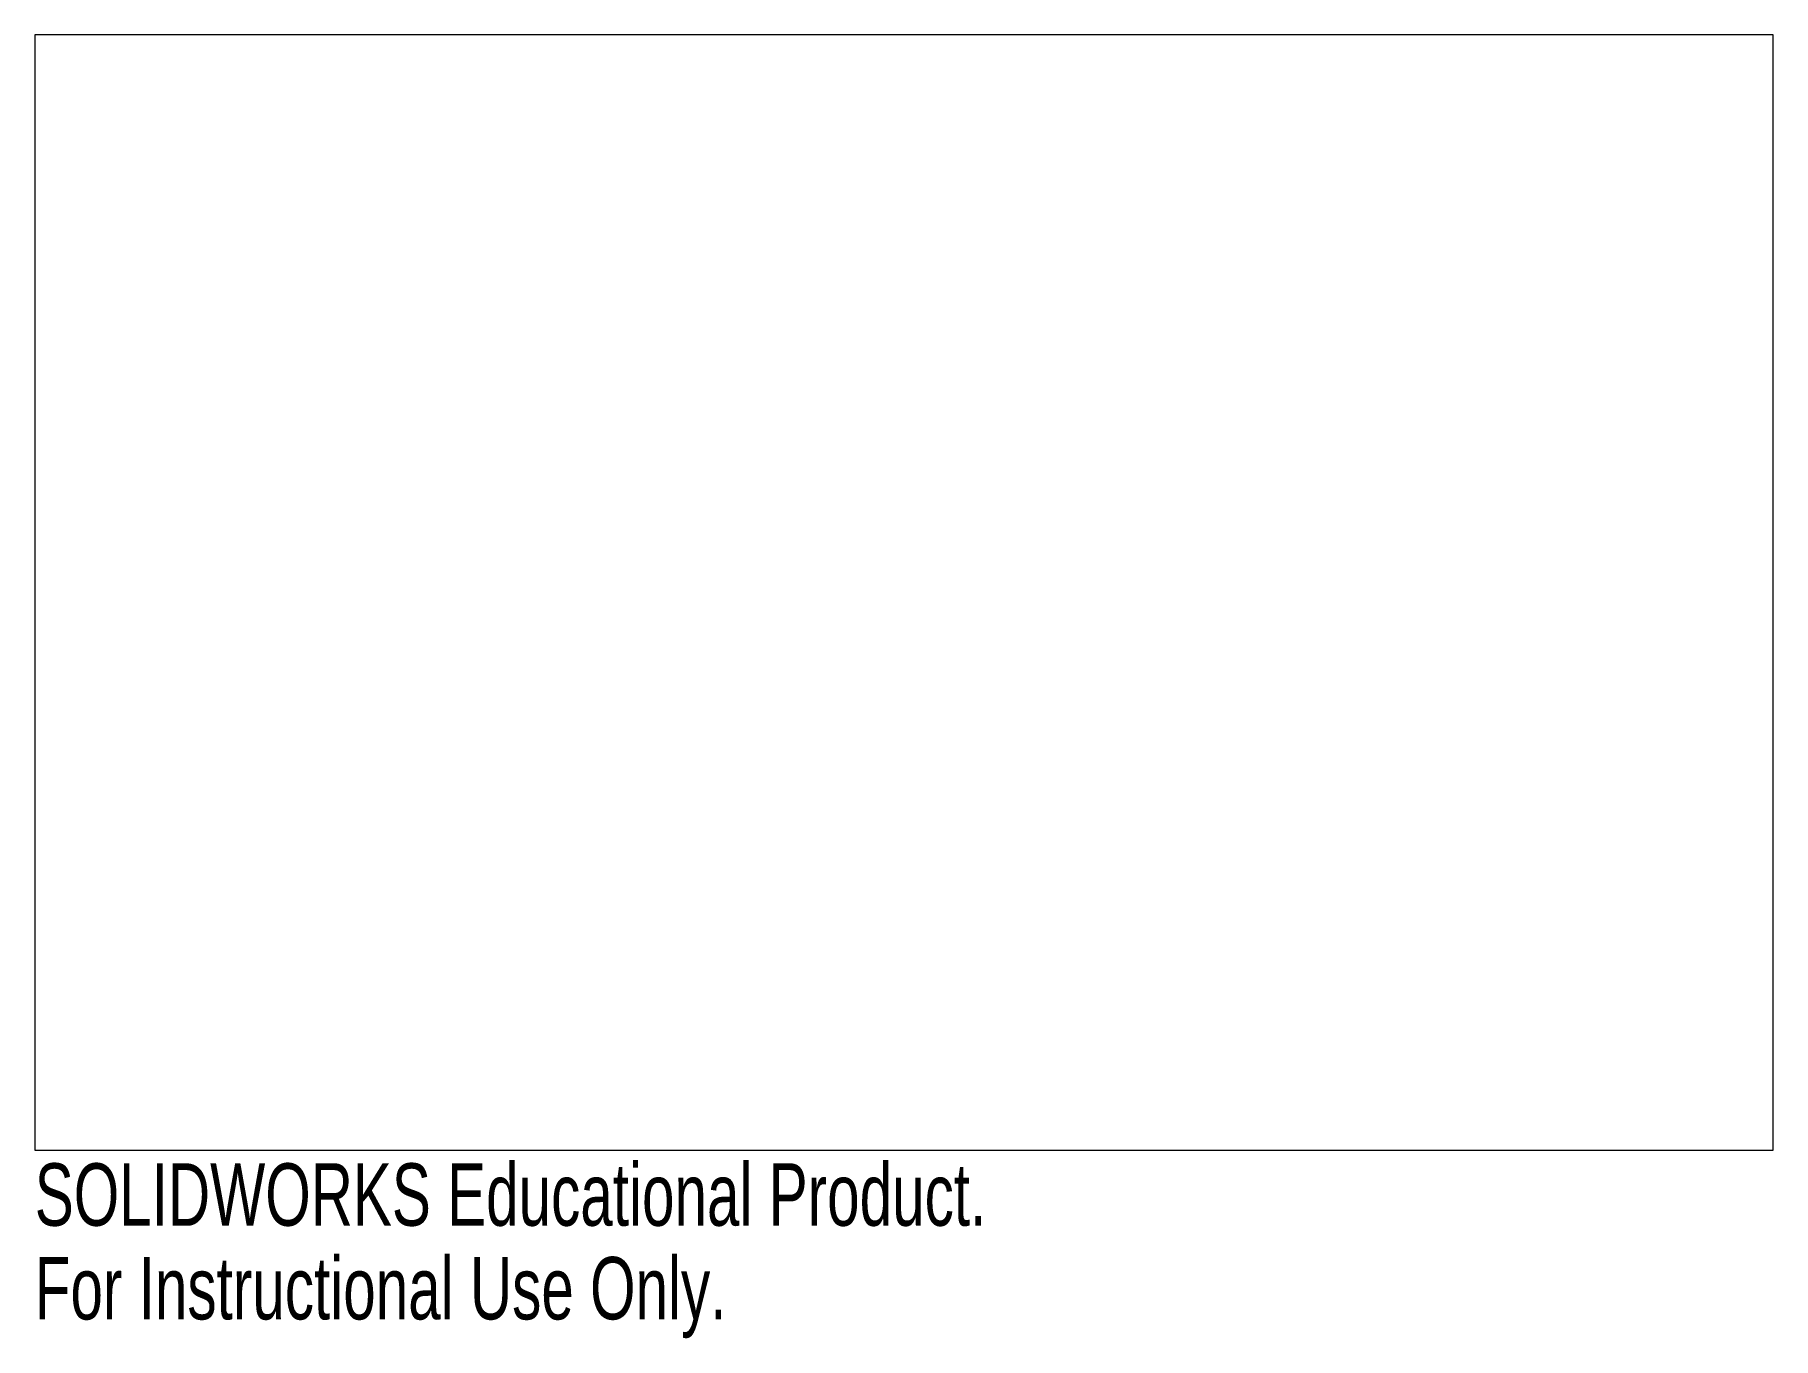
# Model space of a CAD drawing. Header units: inches. Extents: x 109.39 to 114.69, y 31.12 to 35.09.
import ezdxf

# ---------------------------------------------------------------- set-up
doc = ezdxf.new("R2010")
doc.units = ezdxf.units.IN
doc.header["$MEASUREMENT"] = 0
doc.styles.add('SLDTEXTSTYLE0', font='TXT', dxfattribs={"width": 0.7})

msp = doc.modelspace()

# ---------------------------------------------------------------- linework, layer by layer
at = {"color": 7, "linetype": 'Continuous', "lineweight": 15}
for p, q in [((109.3868, 35.0907), (109.3868, 31.6907)), ((114.6868, 35.0907), (109.3868, 35.0907)), ((114.6868, 31.6907), (114.6868, 35.0907)), ((109.3868, 31.6907), (114.6868, 31.6907))]:
    msp.add_line(p, q, dxfattribs=at)

# ---------------------------------------------------------------- texts
at = {"color": 7, "linetype": 'Continuous', "char_height": 0.1903, "attachment_point": 1, "style": 'SLDTEXTSTYLE0'}
for s, insert in [('SOLIDWORKS Educational Product.', (109.3868, 31.6506)), ('For Instructional Use Only.', (109.3868, 31.3651))]:
    msp.add_mtext(s, dxfattribs=dict(at, insert=insert))

doc.saveas('drawing.dxf')
